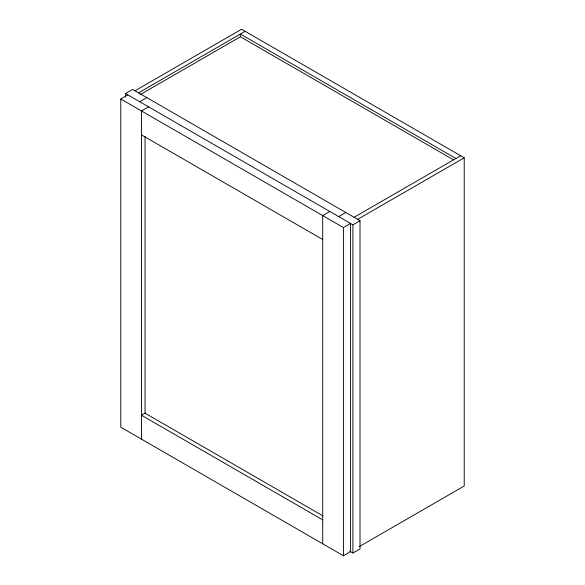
<?xml version="1.0" encoding="UTF-8"?>
<svg xmlns="http://www.w3.org/2000/svg" width="585" height="585" viewBox="0 0 585 585"><rect width="100%" height="100%" fill="white"/><g stroke="black" fill="none" stroke-linecap="round" stroke-linejoin="round"><path stroke-width="0.88" d="M125.512 97.168L125.512 93.527L132.619 89.417L360.009 220.706L360.009 548.913L352.901 553.015L349.742 551.194M120.773 98.997L343.424 227.543L350.532 223.441L350.532 551.648L343.424 555.75L120.773 427.204L120.773 98.997L127.881 94.894M134.989 90.792L241.576 29.25L464.227 157.796L464.227 486.003L359.219 546.631M138.535 92.839L245.13 31.305M140.115 94.66L240.391 36.775L453.565 159.851M139.72 101.731L146.828 97.629M148.605 106.858L141.497 110.96L141.497 439.167M329.808 211.47L322.701 215.572L322.701 543.787M338.686 216.604L345.793 212.501M354.086 217.284L460.673 155.749M357.64 219.338L464.227 157.796M125.512 93.527L352.901 224.808L360.009 220.706M145.446 412.959L141.497 415.24L322.701 519.853M455.934 158.484L240.391 34.04L240.391 36.775M141.497 134.894L322.701 239.506M323.088 515.97L145.051 413.185L145.051 136.495M352.901 224.808L352.901 553.015M343.424 227.543L343.424 555.75"/></g></svg>
